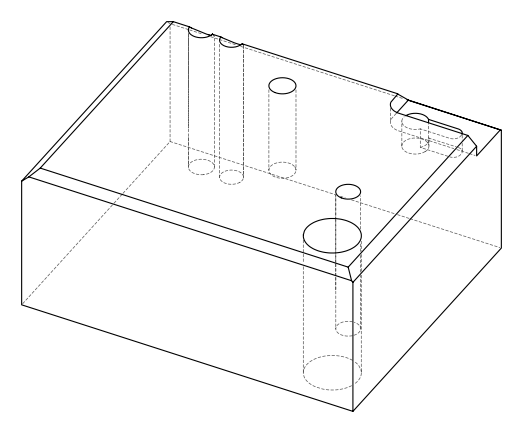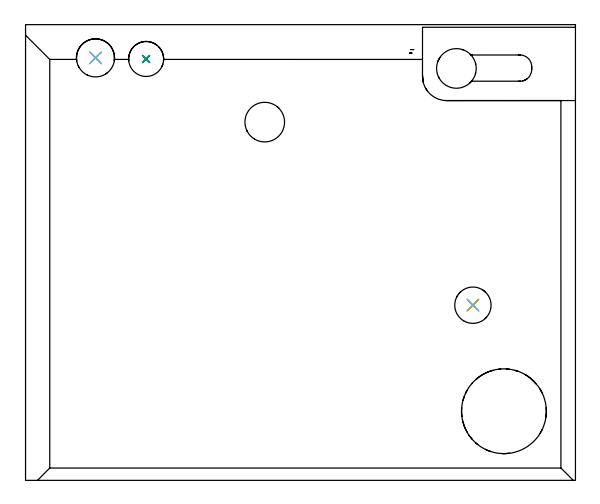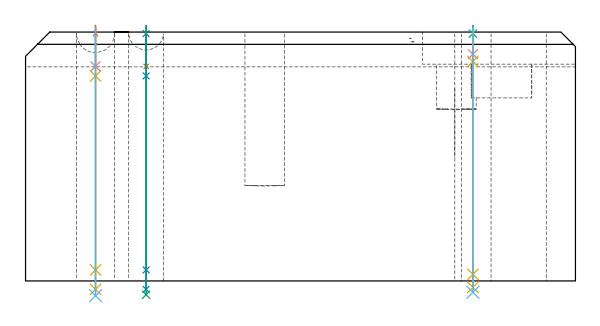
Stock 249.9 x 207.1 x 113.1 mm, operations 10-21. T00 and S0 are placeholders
(PLAN: 21 operations, 14 tool changes, 36.2 min)
(1 INDEXABLE_INSERT_DRILL_BLIND_HOLE_FROM_SOLID | STEP1POCKET | NXT0302_007 | 0.1 min | 8922 mm3)
(2 INDEXABLE_INSERT_DRILL_BLIND_HOLE_FROM_SOLID_1 | STEP1POCKET_1 | NXT0302_007 | 0.29 min | 17746 mm3)
(3 AREA_MILL | FG_CHAMFER_SURFACE | UGT0205_001 | 4.26 min | 3853 mm3)
(4 AREA_MILL_1 | FG_CHAMFER_SURFACE_1 | UGT0205_001 | 4.02 min | 3816 mm3)
(5 AREA_MILL_2 | FG_CHAMFER_SURFACE_2 | UGT0205_001 | 6.53 min | 12381 mm3)
(6 AREA_MILL_3 | FG_CHAMFER_SURFACE_3 | UGT0205_001 | 9.04 min | 29309 mm3)
(7 MILL_CORNER_NOTCH_RECTANGULAR | CORNER_NOTCH_RECTANGULAR | UGT0201_104 | Follow Part, ap 5, ae 75% | 1.31 min | 23386 mm3)
(8 MILL_SLOT | SLOT_PARTIAL_RECTANGULAR | NXT0201_013 | Follow Part, ap 2.5, ae 75% | 0.91 min | 4536 mm3)
(9 MILL_THROUGH_HOLE_FROM_SOLID_MATERIAL | STEP1HOLE_1 | UGT0201_018 | Circular | 6.28 min | 131688 mm3)
(10 SPOT_DRILL | STEP1HOLE | NXT0321_9005460120000 | 0.03 min | 5 mm3)
(11 SPOT_DRILL_1 | STEP1HOLE_2 | NXT0321_9005460120000 | 0.03 min | 0 mm3)
(12 SPOT_DRILL_2 | STEP1HOLE_3 | NXT0321_9005460120000 | 0.03 min | 6 mm3)
(13 DRILL_BLIND_HOLE_INTO_CENTER | STEP1HOLE | UGT0301_217 | 0.07 min | 1018 mm3)
(14 GUN_DRILL_THROUGH_HOLE | STEP1HOLE | UGT0307_007 | 0.57 min | 7805 mm3)
(15 DRILL_TO_ENLARGE_THROUGH_HOLE | STEP1HOLE | UGT0301_244 | 0.49 min | 17224 mm3)
(16 DRILL_BLIND_HOLE_INTO_CENTER_1 | STEP1HOLE_2 | UGT0301_217 | 0.07 min | 1045 mm3)
(17 GUN_DRILL_THROUGH_HOLE_1 | STEP1HOLE_2 | UGT0307_007 | 0.57 min | 7798 mm3)
(18 DRILL_TO_ENLARGE_THROUGH_HOLE_1 | STEP1HOLE_2 | UGT0301_241 | 0.49 min | 13238 mm3)
(19 DRILL_BLIND_HOLE_INTO_CENTER_2 | STEP1HOLE_3 | NXT0301_038 | 0.05 min | 319 mm3)
(20 GUN_DRILL_THROUGH_HOLE_2 | STEP1HOLE_3 | UGT0307_002 | 0.54 min | 2920 mm3)
(21 SPADE_DRILL_TO_ENLARGE_THROUGH_HOLE | STEP1HOLE_3 | UGT0306_007 | 0.48 min | 20919 mm3)
(TOOL NXT0302_007 | Index. Insert Drill 18mm [880-D1800L25-05] | D18 PA176 FL90 Z2)
(TOOL UGT0205_001 | Chamfer Mill 20 x 3 x 45 deg. | D20 FL50 Z2)
(TOOL UGT0201_104 | End Mill 20 mm | D20 FL22 Z2)
(TOOL NXT0201_013 | ENDMILL 10mm | D10 FL30 Z4)
(TOOL UGT0201_018 | End mill 30 mm | D30 FL50 Z4)
(TOOL NXT0321_9005460120000 | NC Spot Drill, 142deg, 12mm, Carbide, Uncoated | D12 PA142 FL30 Z2)
(TOOL UGT0301_217 | Twist Drill 10.4 mm | D10.4 PA118 FL82 Z2)
(TOOL UGT0307_007 | Gun Drill 10 mm | D10 PA130 FL24 Z1)
(TOOL UGT0301_244 | Twist Drill 17.3 mm | D17.3 PA118 FL130 Z2)
(TOOL UGT0301_241 | Twist Drill 15.9 mm | D15.9 PA118 FL120 Z2)
(TOOL NXT0301_038 | Carbide Drill 6.7mm [860.1-0670-034A1-MM 2214] | D6.7 PA140 FL53 Z2)
(TOOL UGT0307_002 | Gun Drill 6 mm | D6 PA130 FL24 Z1)
(TOOL UGT0306_007 | Spade Drill 16.5mm | D16.5 PA132 FL10 Z2)
(OP 10 SPOT_DRILL)
G17 G21 G94 G90
T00 M6
G54
G17 G0 G90 X31.8 Y192. S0 M3
G43 Z123.1 H0
G94 G81 G98 Z112.355 F250. R116.1
G80
M5
M2
(OP 11 SPOT_DRILL_1)
G17 G21 G94 G90
T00 M6
G54
G17 G0 G90 X54.8 Y191.5 S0 M3
G43 Z123.1 H0
G94 G81 G98 Z112.416 F250. R116.1
G80
M5
M2
(OP 12 SPOT_DRILL_2)
G17 G21 G94 G90
T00 M6
G54
G17 G0 G90 X203.3 Y79.6 S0 M3
G43 Z123.1 H0
G94 G81 G98 Z112.386 F250. R116.1
G80
M5
M2
(OP 13 DRILL_BLIND_HOLE_INTO_CENTER)
G17 G21 G94 G90
T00 M6
G54
G17 G0 G90 X31.8 Y192. S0 M3
G43 Z123.1 H0
G94 G81 G98 Z97.5 F250. R115.1
G80
M5
M2
(OP 14 GUN_DRILL_THROUGH_HOLE)
G17 G21 G94 G90
T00 M6
G54
G17 G0 G90 X31.8 Y192. M8
G43 Z123.1 H0
Z111.533
S716 M3
G94 G1 Z93.173 F125. M26
G4 X.084
Z5. F250.
G4 X.084
Z-3.832 F125.
G4 X.084
M5
M9
G0 Z111.533
Z123.1
M2
(OP 15 DRILL_TO_ENLARGE_THROUGH_HOLE)
G17 G21 G94 G90
T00 M6
G54
G17 G0 G90 X31.8 Y192. S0 M3
G43 Z123.1 H0
G94 G73 G98 Z-6.697 F250. Q17.114 R115.1
G80
M5
M2
(OP 16 DRILL_BLIND_HOLE_INTO_CENTER_1)
G17 G21 G94 G90
T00 M6
G54
G17 G0 G90 X54.8 Y191.5 S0 M3
G43 Z123.1 H0
G94 G81 G98 Z97.5 F250. R115.1
G80
M5
M2
(OP 17 GUN_DRILL_THROUGH_HOLE_1)
G17 G21 G94 G90
T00 M6
G54
G17 G0 G90 X54.8 Y191.5 M8
G43 Z123.1 H0
Z110.641
S716 M3
G94 G1 Z93.173 F125. M26
G4 X.084
Z5. F250.
G4 X.084
Z-3.832 F125.
G4 X.084
M5
M9
G0 Z110.641
Z123.1
M2
(OP 18 DRILL_TO_ENLARGE_THROUGH_HOLE_1)
G17 G21 G94 G90
T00 M6
G54
G17 G0 G90 X54.8 Y191.5 S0 M3
G43 Z123.1 H0
G94 G73 G98 Z-6.277 F250. Q14.922 R115.1
G80
M5
M2
(OP 19 DRILL_BLIND_HOLE_INTO_CENTER_2)
G17 G21 G94 G90
T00 M6
G54
G17 G0 G90 X203.3 Y79.6 S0 M3
G43 Z123.1 H1
G94 G81 G98 Z103.05 F250. R115.1
G80
M5
M2
(OP 20 GUN_DRILL_THROUGH_HOLE_2)
G17 G21 G94 G90
T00 M6
G54
G17 G0 G90 X203.3 Y79.6 M8
G43 Z123.1 H0
Z112.857
S716 M3
G94 G1 Z99.743 F125. M26
G4 X.084
Z3. F250.
G4 X.084
Z-2.899 F125.
G4 X.084
M5
M9
G0 Z112.857
Z123.1
M2
(OP 21 SPADE_DRILL_TO_ENLARGE_THROUGH_HOLE)
G17 G21 G94 G90
T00 M6
G54
G17 G0 G90 X203.3 Y79.6 S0 M3
G43 Z123.1 H0
G94 G73 G98 Z-5.173 F250. Q14.784 R115.1
G80
M5
M2
